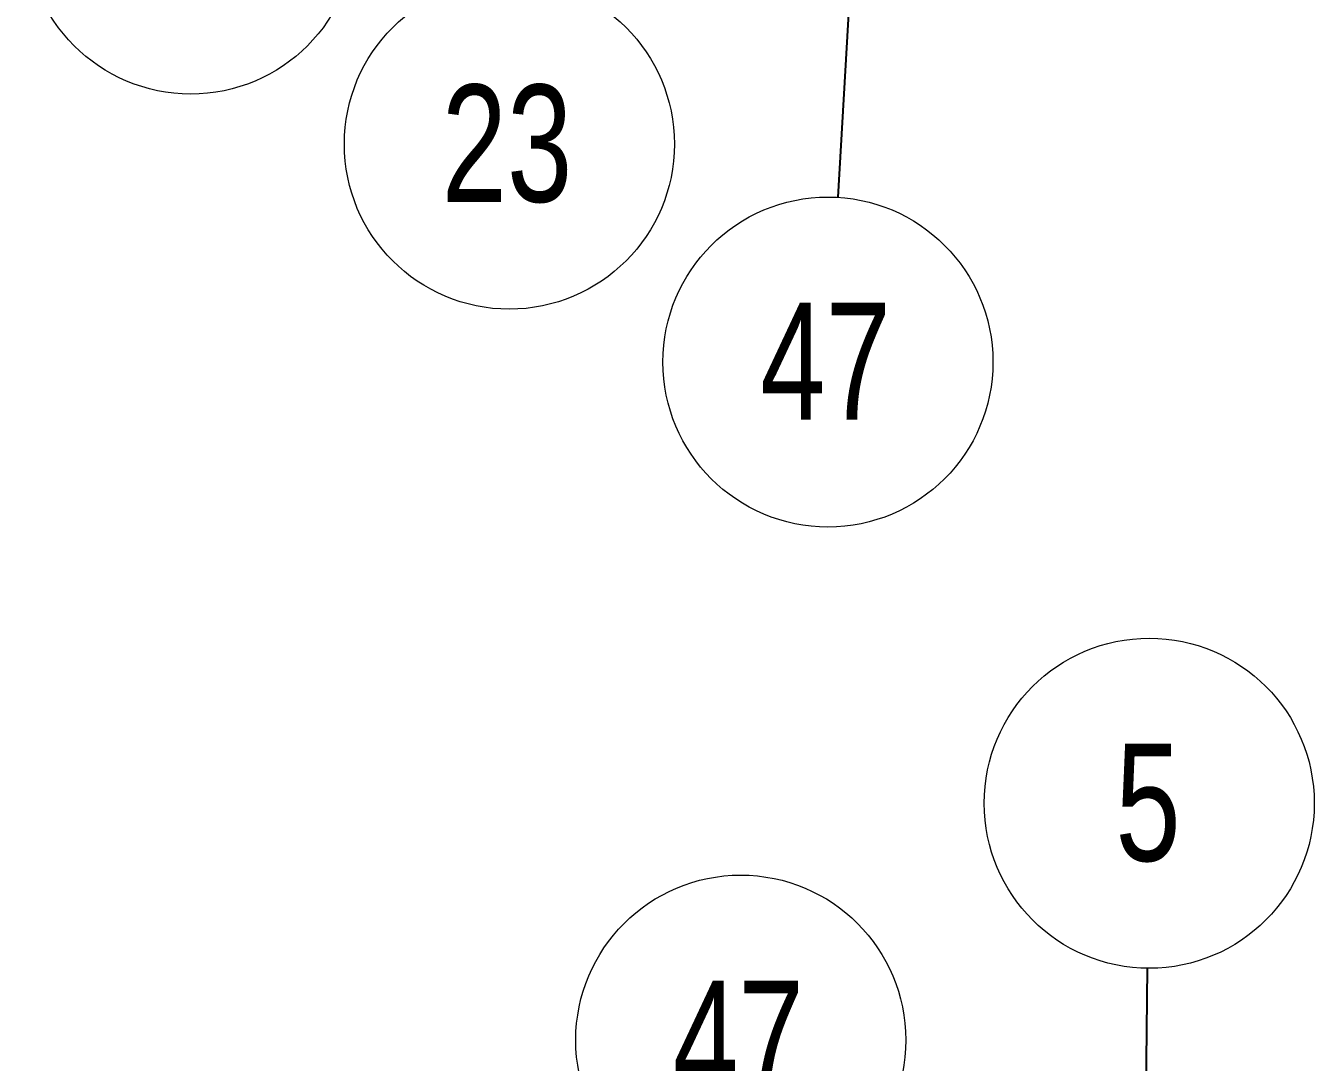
# Model space of a CAD drawing. Header units: millimetres. Extents: x 2 to 418, y 2 to 295.
# Drawn here: x 325.79 to 364.29, y 156.79 to 187.75 of the extents above; entities that cross this region are included whole.
import ezdxf

# ---------------------------------------------------------------- set-up
doc = ezdxf.new("R2010")
doc.units = ezdxf.units.MM
doc.styles.add('SLDTEXTSTYLE0', font='TXT', dxfattribs={"width": 0.75})
doc.dimstyles.new('SLDDIMSTYLE1', dxfattribs={"dimtxt": 0.18, "dimasz": 3.556, "dimexe": 0, "dimexo": 0.0625, "dimgap": 0, "dimtad": 0, "dimtih": 1, "dimtoh": 1, "dimdec": 0, "dimrnd": 1e-09, "dimzin": 0, "dimdsep": 46, "dimtxsty": 'Standard', "dimsah": 1, "dimcen": 0.09, "dimadec": 0, "dimazin": 0, "dimtfac": 3.556, "dimtdec": 0, "dimtofl": 0, "dimtmove": 0, "dimatfit": 3, "dimfxl": 1, "dimfrac": 2, "dimtolj": 1, "dimtzin": 0, "dimarcsym": 0})

# ---------------------------------------------------------------- blocks, each defined once
blk = doc.blocks.new('SW_NOTE_52')
at = {"color": 0, "linetype": 'Continuous', "lineweight": 0}
blk.add_circle((-0.937, 4.841), 4.931, dxfattribs=at)
at = {"color": 0, "linetype": 'Continuous', "lineweight": 0, "insert": (-1.007, 6.617), "char_height": 3.5, "attachment_point": 2, "style": 'SLDTEXTSTYLE0'}
blk.add_mtext('47', dxfattribs=at)
blk = doc.blocks.new('SW_NOTE_56')
at = {"color": 0, "linetype": 'Continuous', "lineweight": 0}
blk.add_circle((0.053, 4.93), 4.931, dxfattribs=at)
at = {"color": 0, "linetype": 'Continuous', "lineweight": 0, "insert": (0.018, 6.707), "char_height": 3.5, "attachment_point": 2, "style": 'SLDTEXTSTYLE0'}
blk.add_mtext('5', dxfattribs=at)
blk = doc.blocks.new('SW_NOTE_69')
at = {"color": 0, "linetype": 'Continuous', "lineweight": 0}
blk.add_circle((-2.291, -4.366), 4.931, dxfattribs=at)
at = {"color": 0, "linetype": 'Continuous', "lineweight": 0, "insert": (-2.361, -2.59), "char_height": 3.5, "attachment_point": 2, "style": 'SLDTEXTSTYLE0'}
blk.add_mtext('23', dxfattribs=at)
blk = doc.blocks.new('SW_NOTE_70')
at = {"color": 0, "linetype": 'Continuous', "lineweight": 0}
blk.add_circle((-0.291, -4.922), 4.931, dxfattribs=at)
at = {"color": 0, "linetype": 'Continuous', "lineweight": 0, "insert": (-0.362, -3.146), "char_height": 3.5, "attachment_point": 2, "style": 'SLDTEXTSTYLE0'}
blk.add_mtext('47', dxfattribs=at)
blk = doc.blocks.new('SW_NOTE_71')
at = {"color": 0, "linetype": 'Continuous', "lineweight": 0}
blk.add_circle((-3.82, -3.118), 4.931, dxfattribs=at)
at = {"color": 0, "linetype": 'Continuous', "lineweight": 0, "insert": (-3.89, -1.342), "char_height": 3.5, "attachment_point": 2, "style": 'SLDTEXTSTYLE0'}
blk.add_mtext('51', dxfattribs=at)

msp = doc.modelspace()

# ---------------------------------------------------------------- block references
at = {"color": 7, "linetype": 'Continuous', "lineweight": 0}
for name, p in [('SW_NOTE_71', (334.536, 193.761)), ('SW_NOTE_69', (342.527, 188.581)), ('SW_NOTE_70', (350.047, 182.627)), ('SW_NOTE_56', (359.304, 159.593)), ('SW_NOTE_52', (348.089, 152.604))]:
    msp.add_blockref(name, p, dxfattribs=at)

# ---------------------------------------------------------------- leaders
for points in [[(351.261, 203.147), (350.047, 182.627)], [(358.775, 110.268), (359.304, 159.593)]]:
    msp.add_leader(points, dimstyle='SLDDIMSTYLE1', dxfattribs=at)

doc.saveas('drawing.dxf')
